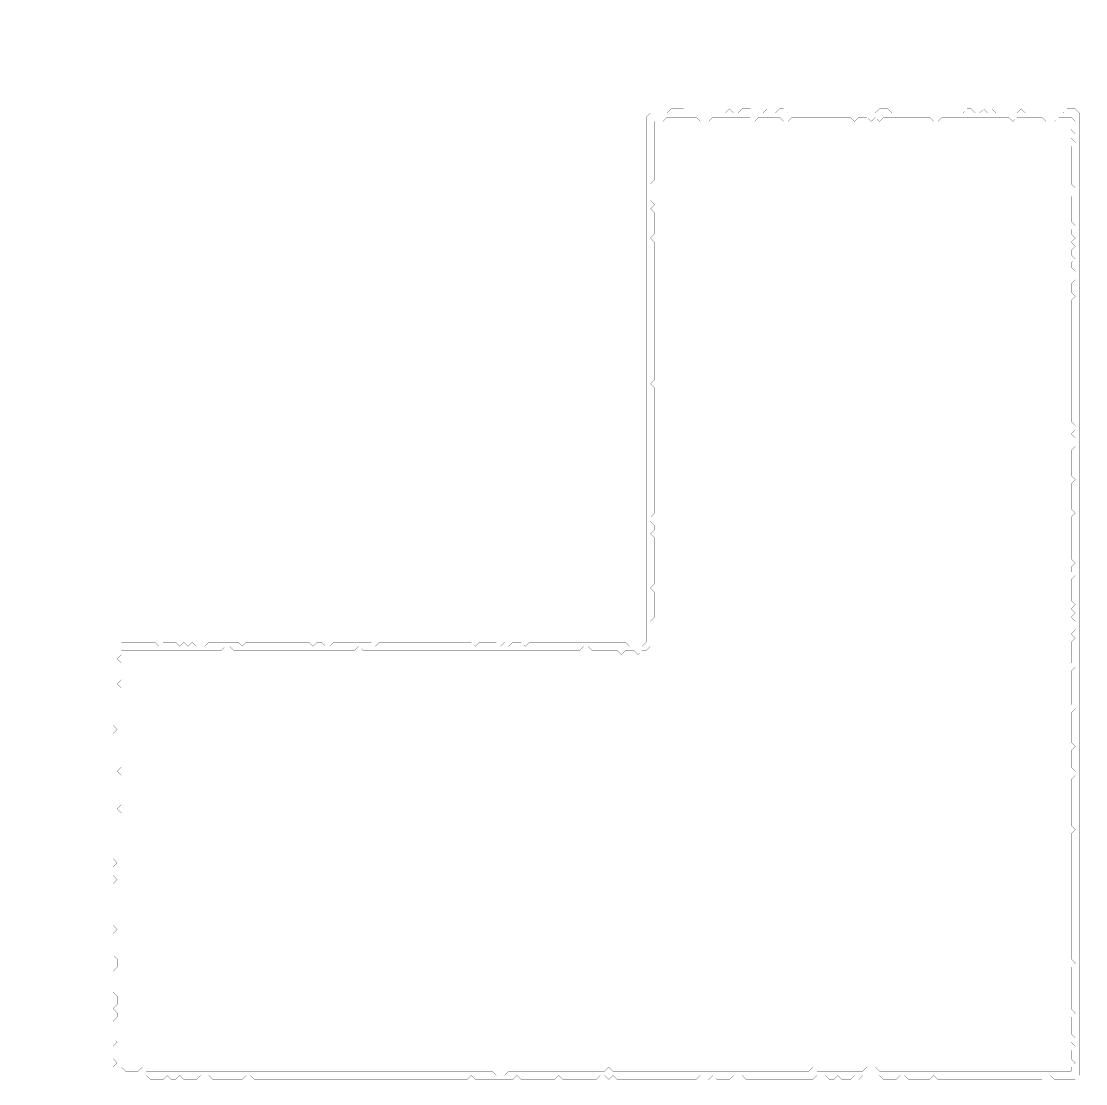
# Model space of a CAD drawing. Header units: metres. Extents: x 0 to 5284, y -5284 to 0.
# Drawn here: x 0 to 2642, y -2637 to 0 of the extents above; entities that cross this region are included whole.
import ezdxf

# ---------------------------------------------------------------- set-up
doc = ezdxf.new("R2010")
doc.units = ezdxf.units.M
doc.layers.add('conductor', color=1, linetype='Continuous')
doc.layers.add('substrate', color=5, linetype='Continuous')

msp = doc.modelspace()

# ---------------------------------------------------------------- linework, layer by layer
at = {"layer": 'conductor', "const_width": 0.5}
msp.add_lwpolyline([(1602.7, -237.8), (1592.3, -248.2), (1582, -248.2), (1571.7, -248.2), (1571.7, -258.5), (1571.7, -268.8), (1571.7, -279.2), (1571.7, -289.5), (1571.7, -299.9), (1571.7, -310.2), (1571.7, -320.5), (1571.7, -330.9), (1571.7, -341.2), (1571.7, -351.6), (1571.7, -361.9), (1571.7, -372.2), (1571.7, -382.6), (1571.7, -392.9), (1561.3, -403.3), (1561.3, -413.6), (1561.3, -423.9), (1561.3, -434.3), (1561.3, -444.6), (1571.7, -455), (1561.3, -465.3), (1571.7, -475.6), (1571.7, -486), (1571.7, -496.3), (1571.7, -506.7), (1571.7, -517), (1571.7, -527.3), (1561.3, -537.7), (1571.7, -548), (1571.7, -558.4), (1571.7, -568.7), (1571.7, -579), (1571.7, -589.4), (1571.7, -599.7), (1571.7, -610.1), (1571.7, -620.4), (1571.7, -630.7), (1571.7, -641.1), (1571.7, -651.4), (1571.7, -661.8), (1571.7, -672.1), (1571.7, -682.4), (1571.7, -692.8), (1571.7, -703.1), (1571.7, -713.4), (1571.7, -723.8), (1571.7, -734.1), (1571.7, -744.5), (1571.7, -754.8), (1571.7, -765.1), (1571.7, -775.5), (1571.7, -785.8), (1571.7, -796.2), (1571.7, -806.5), (1571.7, -816.8), (1571.7, -827.2), (1571.7, -837.5), (1571.7, -847.9), (1571.7, -858.2), (1571.7, -868.5), (1571.7, -878.9), (1571.7, -889.2), (1561.3, -899.6), (1571.7, -909.9), (1571.7, -920.2), (1571.7, -930.6), (1571.7, -940.9), (1571.7, -951.3), (1571.7, -961.6), (1571.7, -971.9), (1571.7, -982.3), (1571.7, -992.6), (1571.7, -1003), (1571.7, -1013.3), (1571.7, -1023.6), (1571.7, -1034), (1571.7, -1044.3), (1571.7, -1054.7), (1571.7, -1065), (1571.7, -1075.3), (1571.7, -1085.7), (1571.7, -1096), (1571.7, -1106.4), (1571.7, -1116.7), (1571.7, -1127), (1571.7, -1137.4), (1571.7, -1147.7), (1571.7, -1158.1), (1571.7, -1168.4), (1571.7, -1178.7), (1571.7, -1189.1), (1571.7, -1199.4), (1571.7, -1209.8), (1571.7, -1220.1), (1561.3, -1230.4), (1561.3, -1240.8), (1571.7, -1251.1), (1571.7, -1261.5), (1561.3, -1271.8), (1571.7, -1282.1), (1571.7, -1292.5), (1571.7, -1302.8), (1571.7, -1313.2), (1571.7, -1323.5), (1571.7, -1333.8), (1571.7, -1344.2), (1571.7, -1354.5), (1571.7, -1364.9), (1571.7, -1375.2), (1571.7, -1385.5), (1571.7, -1395.9), (1561.3, -1406.2), (1571.7, -1416.6), (1571.7, -1426.9), (1571.7, -1437.2), (1571.7, -1447.6), (1571.7, -1457.9), (1571.7, -1468.3), (1571.7, -1478.6), (1561.3, -1488.9), (1561.3, -1499.3), (1561.3, -1509.6), (1561.3, -1520), (1561.3, -1530.3), (1561.3, -1540.6), (1561.3, -1551), (1551, -1561.3), (1540.6, -1561.3), (1530.3, -1571.7), (1520, -1561.3), (1509.6, -1561.3), (1499.3, -1561.3), (1488.9, -1571.7), (1478.6, -1561.3), (1468.3, -1561.3), (1457.9, -1561.3), (1447.6, -1561.3), (1437.2, -1561.3), (1426.9, -1561.3), (1416.6, -1561.3), (1406.2, -1551), (1395.9, -1551), (1385.5, -1561.3), (1375.2, -1561.3), (1364.9, -1561.3), (1354.5, -1561.3), (1344.2, -1561.3), (1333.8, -1561.3), (1323.5, -1561.3), (1313.2, -1561.3), (1302.8, -1561.3), (1292.5, -1561.3), (1282.1, -1561.3), (1271.8, -1561.3), (1261.5, -1561.3), (1251.1, -1561.3), (1240.8, -1561.3), (1230.4, -1561.3), (1220.1, -1561.3), (1209.8, -1561.3), (1199.4, -1561.3), (1189.1, -1561.3), (1178.7, -1561.3), (1168.4, -1561.3), (1158.1, -1561.3), (1147.7, -1561.3), (1137.4, -1561.3), (1127, -1561.3), (1116.7, -1561.3), (1106.4, -1561.3), (1096, -1561.3), (1085.7, -1561.3), (1075.3, -1561.3), (1065, -1561.3), (1054.7, -1561.3), (1044.3, -1561.3), (1034, -1561.3), (1023.6, -1561.3), (1013.3, -1561.3), (1003, -1561.3), (992.6, -1561.3), (982.3, -1561.3), (971.9, -1561.3), (961.6, -1561.3), (951.3, -1561.3), (940.9, -1561.3), (930.6, -1561.3), (920.2, -1561.3), (909.9, -1561.3), (899.6, -1561.3), (889.2, -1561.3), (878.9, -1561.3), (868.5, -1561.3), (858.2, -1561.3), (847.9, -1561.3), (837.5, -1551), (827.2, -1561.3), (816.8, -1561.3), (806.5, -1561.3), (796.2, -1561.3), (785.8, -1561.3), (775.5, -1561.3), (765.1, -1561.3), (754.8, -1561.3), (744.5, -1561.3), (734.1, -1561.3), (723.8, -1561.3), (713.4, -1561.3), (703.1, -1561.3), (692.8, -1561.3), (682.4, -1561.3), (672.1, -1561.3), (661.8, -1561.3), (651.4, -1561.3), (641.1, -1561.3), (630.7, -1561.3), (620.4, -1561.3), (610.1, -1561.3), (599.7, -1561.3), (589.4, -1561.3), (579, -1561.3), (568.7, -1561.3), (558.4, -1561.3), (548, -1561.3), (537.7, -1561.3), (527.3, -1561.3), (517, -1551), (506.7, -1551), (496.3, -1561.3), (486, -1561.3), (475.6, -1561.3), (465.3, -1561.3), (455, -1561.3), (444.6, -1561.3), (434.3, -1561.3), (423.9, -1561.3), (413.6, -1561.3), (403.3, -1561.3), (392.9, -1561.3), (382.6, -1561.3), (372.2, -1561.3), (361.9, -1561.3), (351.6, -1561.3), (341.2, -1561.3), (330.9, -1561.3), (320.5, -1561.3), (310.2, -1561.3), (299.9, -1561.3), (289.5, -1561.3), (279.2, -1561.3), (268.8, -1561.3), (258.5, -1561.3), (248.2, -1561.3), (248.2, -1571.7), (237.8, -1582), (248.2, -1592.3), (248.2, -1602.7), (248.2, -1613), (248.2, -1623.4), (248.2, -1633.7), (237.8, -1644), (248.2, -1654.4), (248.2, -1664.7), (248.2, -1675.1), (248.2, -1685.4), (248.2, -1695.7), (248.2, -1706.1), (248.2, -1716.4), (248.2, -1726.8), (248.2, -1737.1), (248.2, -1747.4), (248.2, -1757.8), (248.2, -1768.1), (248.2, -1778.5), (248.2, -1788.8), (248.2, -1799.1), (248.2, -1809.5), (248.2, -1819.8), (248.2, -1830.2), (248.2, -1840.5), (248.2, -1850.8), (237.8, -1861.2), (248.2, -1871.5), (248.2, -1881.9), (248.2, -1892.2), (248.2, -1902.5), (248.2, -1912.9), (248.2, -1923.2), (248.2, -1933.6), (248.2, -1943.9), (237.8, -1954.2), (248.2, -1964.6), (248.2, -1974.9), (248.2, -1985.2), (248.2, -1995.6), (248.2, -2005.9), (248.2, -2016.3), (248.2, -2026.6), (248.2, -2036.9), (248.2, -2047.3), (248.2, -2057.6), (248.2, -2068), (248.2, -2078.3), (248.2, -2088.6), (248.2, -2099), (248.2, -2109.3), (248.2, -2119.7), (248.2, -2130), (248.2, -2140.3), (248.2, -2150.7), (248.2, -2161), (248.2, -2171.4), (248.2, -2181.7), (248.2, -2192), (248.2, -2202.4), (248.2, -2212.7), (248.2, -2223.1), (248.2, -2233.4), (248.2, -2243.7), (248.2, -2254.1), (248.2, -2264.4), (248.2, -2274.8), (248.2, -2285.1), (248.2, -2295.4), (248.2, -2305.8), (248.2, -2316.1), (248.2, -2326.5), (248.2, -2336.8), (248.2, -2347.1), (248.2, -2357.5), (248.2, -2367.8), (248.2, -2378.2), (248.2, -2388.5), (248.2, -2398.8), (248.2, -2409.2), (248.2, -2419.5), (248.2, -2429.9), (248.2, -2440.2), (248.2, -2450.5), (248.2, -2460.9), (248.2, -2471.2), (248.2, -2481.6), (248.2, -2491.9), (248.2, -2502.2), (248.2, -2512.6), (248.2, -2522.9), (248.2, -2533.3), (248.2, -2543.6), (248.2, -2553.9), (248.2, -2564.3), (248.2, -2574.6), (248.2, -2585), (248.2, -2595.3), (258.5, -2605.6), (268.8, -2605.6), (279.2, -2605.6), (289.5, -2605.6), (299.9, -2595.3), (310.2, -2605.6), (320.5, -2605.6), (330.9, -2605.6), (341.2, -2605.6), (351.6, -2605.6), (361.9, -2605.6), (372.2, -2605.6), (382.6, -2605.6), (392.9, -2605.6), (403.3, -2605.6), (413.6, -2605.6), (423.9, -2605.6), (434.3, -2605.6), (444.6, -2605.6), (455, -2605.6), (465.3, -2605.6), (475.6, -2605.6), (486, -2605.6), (496.3, -2605.6), (506.7, -2605.6), (517, -2605.6), (527.3, -2605.6), (537.7, -2605.6), (548, -2605.6), (558.4, -2605.6), (568.7, -2605.6), (579, -2605.6), (589.4, -2605.6), (599.7, -2605.6), (610.1, -2605.6), (620.4, -2605.6), (630.7, -2605.6), (641.1, -2605.6), (651.4, -2605.6), (661.8, -2605.6), (672.1, -2605.6), (682.4, -2605.6), (692.8, -2605.6), (703.1, -2605.6), (713.4, -2605.6), (723.8, -2605.6), (734.1, -2605.6), (744.5, -2605.6), (754.8, -2605.6), (765.1, -2605.6), (775.5, -2605.6), (785.8, -2605.6), (796.2, -2605.6), (806.5, -2605.6), (816.8, -2605.6), (827.2, -2605.6), (837.5, -2605.6), (847.9, -2605.6), (858.2, -2605.6), (868.5, -2605.6), (878.9, -2605.6), (889.2, -2605.6), (899.6, -2605.6), (909.9, -2605.6), (920.2, -2605.6), (930.6, -2605.6), (940.9, -2605.6), (951.3, -2605.6), (961.6, -2605.6), (971.9, -2605.6), (982.3, -2605.6), (992.6, -2605.6), (1003, -2605.6), (1013.3, -2605.6), (1023.6, -2605.6), (1034, -2605.6), (1044.3, -2605.6), (1054.7, -2605.6), (1065, -2605.6), (1075.3, -2605.6), (1085.7, -2605.6), (1096, -2605.6), (1106.4, -2605.6), (1116.7, -2605.6), (1127, -2605.6), (1137.4, -2605.6), (1147.7, -2605.6), (1158.1, -2605.6), (1168.4, -2605.6), (1178.7, -2616), (1189.1, -2616), (1199.4, -2616), (1209.8, -2605.6), (1220.1, -2605.6), (1230.4, -2605.6), (1240.8, -2605.6), (1251.1, -2605.6), (1261.5, -2605.6), (1271.8, -2605.6), (1282.1, -2605.6), (1292.5, -2605.6), (1302.8, -2605.6), (1313.2, -2605.6), (1323.5, -2605.6), (1333.8, -2605.6), (1344.2, -2605.6), (1354.5, -2605.6), (1364.9, -2605.6), (1375.2, -2605.6), (1385.5, -2605.6), (1395.9, -2605.6), (1406.2, -2605.6), (1416.6, -2605.6), (1426.9, -2605.6), (1437.2, -2605.6), (1447.6, -2605.6), (1457.9, -2595.3), (1468.3, -2605.6), (1478.6, -2605.6), (1488.9, -2605.6), (1499.3, -2605.6), (1509.6, -2605.6), (1520, -2605.6), (1530.3, -2605.6), (1540.6, -2605.6), (1551, -2605.6), (1561.3, -2605.6), (1571.7, -2605.6), (1582, -2605.6), (1592.3, -2605.6), (1602.7, -2605.6), (1613, -2605.6), (1623.4, -2605.6), (1633.7, -2605.6), (1644, -2605.6), (1654.4, -2605.6), (1664.7, -2605.6), (1675.1, -2605.6), (1685.4, -2605.6), (1695.7, -2605.6), (1706.1, -2605.6), (1716.4, -2605.6), (1726.8, -2605.6), (1737.1, -2605.6), (1747.4, -2605.6), (1757.8, -2605.6), (1768.1, -2605.6), (1778.5, -2605.6), (1788.8, -2605.6), (1799.1, -2605.6), (1809.5, -2605.6), (1819.8, -2605.6), (1830.2, -2605.6), (1840.5, -2605.6), (1850.8, -2605.6), (1861.2, -2605.6), (1871.5, -2605.6), (1881.9, -2605.6), (1892.2, -2605.6), (1902.5, -2605.6), (1912.9, -2605.6), (1923.2, -2605.6), (1933.6, -2605.6), (1943.9, -2605.6), (1954.2, -2605.6), (1964.6, -2595.3), (1974.9, -2605.6), (1985.2, -2605.6), (1995.6, -2605.6), (2005.9, -2605.6), (2016.3, -2605.6), (2026.6, -2605.6), (2036.9, -2605.6), (2047.3, -2605.6), (2057.6, -2605.6), (2068, -2605.6), (2078.3, -2605.6), (2088.6, -2605.6), (2099, -2595.3), (2109.3, -2595.3), (2119.7, -2595.3), (2130, -2605.6), (2140.3, -2605.6), (2150.7, -2605.6), (2161, -2605.6), (2171.4, -2605.6), (2181.7, -2605.6), (2192, -2605.6), (2202.4, -2605.6), (2212.7, -2605.6), (2223.1, -2605.6), (2233.4, -2605.6), (2243.7, -2605.6), (2254.1, -2605.6), (2264.4, -2605.6), (2274.8, -2605.6), (2285.1, -2605.6), (2295.4, -2605.6), (2305.8, -2605.6), (2316.1, -2605.6), (2326.5, -2605.6), (2336.8, -2605.6), (2347.1, -2605.6), (2357.5, -2605.6), (2367.8, -2605.6), (2378.2, -2605.6), (2388.5, -2605.6), (2398.8, -2605.6), (2409.2, -2605.6), (2419.5, -2605.6), (2429.9, -2605.6), (2440.2, -2605.6), (2450.5, -2605.6), (2460.9, -2605.6), (2471.2, -2605.6), (2481.6, -2605.6), (2491.9, -2605.6), (2502.2, -2605.6), (2512.6, -2605.6), (2522.9, -2605.6), (2533.3, -2605.6), (2543.6, -2605.6), (2553.9, -2605.6), (2564.3, -2605.6), (2574.6, -2605.6), (2585, -2605.6), (2595.3, -2605.6), (2605.6, -2605.6), (2605.6, -2595.3), (2616, -2585), (2605.6, -2574.6), (2605.6, -2564.3), (2605.6, -2553.9), (2616, -2543.6), (2605.6, -2533.3), (2616, -2522.9), (2605.6, -2512.6), (2605.6, -2502.2), (2605.6, -2491.9), (2605.6, -2481.6), (2605.6, -2471.2), (2616, -2460.9), (2605.6, -2450.5), (2605.6, -2440.2), (2605.6, -2429.9), (2605.6, -2419.5), (2605.6, -2409.2), (2605.6, -2398.8), (2605.6, -2388.5), (2605.6, -2378.2), (2605.6, -2367.8), (2605.6, -2357.5), (2605.6, -2347.1), (2616, -2336.8), (2605.6, -2326.5), (2605.6, -2316.1), (2605.6, -2305.8), (2605.6, -2295.4), (2605.6, -2285.1), (2605.6, -2274.8), (2605.6, -2264.4), (2605.6, -2254.1), (2605.6, -2243.7), (2605.6, -2233.4), (2605.6, -2223.1), (2605.6, -2212.7), (2605.6, -2202.4), (2605.6, -2192), (2605.6, -2181.7), (2605.6, -2171.4), (2605.6, -2161), (2605.6, -2150.7), (2605.6, -2140.3), (2605.6, -2130), (2605.6, -2119.7), (2605.6, -2109.3), (2605.6, -2099), (2605.6, -2088.6), (2605.6, -2078.3), (2605.6, -2068), (2605.6, -2057.6), (2605.6, -2047.3), (2605.6, -2036.9), (2605.6, -2026.6), (2605.6, -2016.3), (2616, -2005.9), (2605.6, -1995.6), (2605.6, -1985.2), (2605.6, -1974.9), (2605.6, -1964.6), (2605.6, -1954.2), (2605.6, -1943.9), (2605.6, -1933.6), (2605.6, -1923.2), (2605.6, -1912.9), (2605.6, -1902.5), (2605.6, -1892.2), (2605.6, -1881.9), (2616, -1871.5), (2616, -1861.2), (2605.6, -1850.8), (2605.6, -1840.5), (2605.6, -1830.2), (2605.6, -1819.8), (2605.6, -1809.5), (2616, -1799.1), (2605.6, -1788.8), (2605.6, -1778.5), (2605.6, -1768.1), (2605.6, -1757.8), (2605.6, -1747.4), (2605.6, -1737.1), (2605.6, -1726.8), (2605.6, -1716.4), (2616, -1706.1), (2605.6, -1695.7), (2605.6, -1685.4), (2605.6, -1675.1), (2605.6, -1664.7), (2605.6, -1654.4), (2605.6, -1644), (2605.6, -1633.7), (2605.6, -1623.4), (2605.6, -1613), (2616, -1602.7), (2605.6, -1592.3), (2605.6, -1582), (2605.6, -1571.7), (2605.6, -1561.3), (2605.6, -1551), (2605.6, -1540.6), (2616, -1530.3), (2605.6, -1520), (2616, -1509.6), (2616, -1499.3), (2616, -1488.9), (2605.6, -1478.6), (2616, -1468.3), (2605.6, -1457.9), (2616, -1447.6), (2605.6, -1437.2), (2605.6, -1426.9), (2605.6, -1416.6), (2605.6, -1406.2), (2605.6, -1395.9), (2605.6, -1385.5), (2616, -1375.2), (2605.6, -1364.9), (2605.6, -1354.5), (2616, -1344.2), (2605.6, -1333.8), (2605.6, -1323.5), (2605.6, -1313.2), (2605.6, -1302.8), (2605.6, -1292.5), (2605.6, -1282.1), (2605.6, -1271.8), (2605.6, -1261.5), (2605.6, -1251.1), (2605.6, -1240.8), (2605.6, -1230.4), (2616, -1220.1), (2605.6, -1209.8), (2605.6, -1199.4), (2605.6, -1189.1), (2605.6, -1178.7), (2605.6, -1168.4), (2605.6, -1158.1), (2605.6, -1147.7), (2616, -1137.4), (2605.6, -1127), (2605.6, -1116.7), (2605.6, -1106.4), (2605.6, -1096), (2605.6, -1085.7), (2605.6, -1075.3), (2605.6, -1065), (2616, -1054.7), (2616, -1044.3), (2616, -1034), (2605.6, -1023.6), (2616, -1013.3), (2616, -1003), (2605.6, -992.6), (2605.6, -982.3), (2605.6, -971.9), (2605.6, -961.6), (2605.6, -951.3), (2605.6, -940.9), (2605.6, -930.6), (2605.6, -920.2), (2605.6, -909.9), (2605.6, -899.6), (2605.6, -889.2), (2605.6, -878.9), (2605.6, -868.5), (2605.6, -858.2), (2605.6, -847.9), (2605.6, -837.5), (2605.6, -827.2), (2605.6, -816.8), (2605.6, -806.5), (2605.6, -796.2), (2605.6, -785.8), (2605.6, -775.5), (2605.6, -765.1), (2605.6, -754.8), (2605.6, -744.5), (2605.6, -734.1), (2605.6, -723.8), (2605.6, -713.4), (2605.6, -703.1), (2605.6, -692.8), (2616, -682.4), (2605.6, -672.1), (2605.6, -661.8), (2605.6, -651.4), (2616, -641.1), (2616, -630.7), (2616, -620.4), (2605.6, -610.1), (2605.6, -599.7), (2616, -589.4), (2605.6, -579), (2605.6, -568.7), (2616, -558.4), (2605.6, -548), (2616, -537.7), (2605.6, -527.3), (2605.6, -517), (2616, -506.7), (2605.6, -496.3), (2605.6, -486), (2605.6, -475.6), (2605.6, -465.3), (2605.6, -455), (2605.6, -444.6), (2605.6, -434.3), (2616, -423.9), (2616, -413.6), (2605.6, -403.3), (2605.6, -392.9), (2605.6, -382.6), (2605.6, -372.2), (2605.6, -361.9), (2605.6, -351.6), (2605.6, -341.2), (2605.6, -330.9), (2605.6, -320.5), (2605.6, -310.2), (2616, -299.9), (2605.6, -289.5), (2616, -279.2), (2605.6, -268.8), (2616, -258.5), (2616, -248.2), (2605.6, -237.8), (2595.3, -237.8), (2585, -237.8), (2574.6, -237.8), (2564.3, -248.2), (2553.9, -248.2), (2543.6, -248.2), (2533.3, -237.8), (2522.9, -237.8), (2512.6, -237.8), (2502.2, -237.8), (2491.9, -237.8), (2481.6, -237.8), (2471.2, -237.8), (2460.9, -248.2), (2450.5, -237.8), (2440.2, -237.8), (2429.9, -237.8), (2419.5, -237.8), (2409.2, -237.8), (2398.8, -237.8), (2388.5, -237.8), (2378.2, -237.8), (2367.8, -237.8), (2357.5, -237.8), (2347.1, -237.8), (2336.8, -237.8), (2326.5, -237.8), (2316.1, -237.8), (2305.8, -237.8), (2295.4, -237.8), (2285.1, -237.8), (2274.8, -248.2), (2264.4, -248.2), (2254.1, -237.8), (2243.7, -237.8), (2233.4, -237.8), (2223.1, -237.8), (2212.7, -237.8), (2202.4, -237.8), (2192, -237.8), (2181.7, -237.8), (2171.4, -237.8), (2161, -237.8), (2150.7, -237.8), (2140.3, -237.8), (2130, -248.2), (2119.7, -237.8), (2109.3, -248.2), (2099, -237.8), (2088.6, -237.8), (2078.3, -237.8), (2068, -248.2), (2057.6, -237.8), (2047.3, -237.8), (2036.9, -237.8), (2026.6, -237.8), (2016.3, -237.8), (2005.9, -237.8), (1995.6, -237.8), (1985.2, -237.8), (1974.9, -237.8), (1964.6, -237.8), (1954.2, -237.8), (1943.9, -237.8), (1933.6, -237.8), (1923.2, -237.8), (1912.9, -237.8), (1902.5, -248.2), (1892.2, -248.2), (1881.9, -237.8), (1871.5, -237.8), (1861.2, -237.8), (1850.8, -237.8), (1840.5, -237.8), (1830.2, -237.8), (1819.8, -248.2), (1809.5, -237.8), (1799.1, -237.8), (1788.8, -237.8), (1778.5, -237.8), (1768.1, -237.8), (1757.8, -237.8), (1747.4, -237.8), (1737.1, -237.8), (1726.8, -237.8), (1716.4, -237.8), (1706.1, -248.2), (1695.7, -248.2), (1685.4, -248.2), (1675.1, -237.8), (1664.7, -237.8), (1654.4, -237.8), (1644, -237.8), (1633.7, -237.8), (1623.4, -237.8), (1613, -237.8)], close=True, dxfattribs=at)
at = {"layer": 'substrate', "const_width": 0.5}
msp.add_lwpolyline([(2647, 0), (2636.7, 0), (2626.3, 0), (2616, 0), (2605.6, 0), (2595.3, 0), (2585, 0), (2574.6, 0), (2564.3, 0), (2553.9, 0), (2543.6, 0), (2533.3, 0), (2522.9, 0), (2512.6, 0), (2502.2, 0), (2491.9, 0), (2481.6, 0), (2471.2, 0), (2460.9, 0), (2450.5, 0), (2440.2, 0), (2429.9, 0), (2419.5, 0), (2409.2, 0), (2398.8, 0), (2388.5, 0), (2378.2, 0), (2367.8, 0), (2357.5, 0), (2347.1, 0), (2336.8, 0), (2326.5, 0), (2316.1, 0), (2305.8, 0), (2295.4, 0), (2285.1, 0), (2274.8, 0), (2264.4, 0), (2254.1, 0), (2243.7, 0), (2233.4, 0), (2223.1, 0), (2212.7, 0), (2202.4, 0), (2192, 0), (2181.7, 0), (2171.4, 0), (2161, 0), (2150.7, 0), (2140.3, 0), (2130, 0), (2119.7, 0), (2109.3, 0), (2099, 0), (2088.6, 0), (2078.3, 0), (2068, 0), (2057.6, 0), (2047.3, 0), (2036.9, 0), (2026.6, 0), (2016.3, 0), (2005.9, 0), (1995.6, 0), (1985.2, 0), (1974.9, 0), (1964.6, 0), (1954.2, 0), (1943.9, 0), (1933.6, 0), (1923.2, 0), (1912.9, 0), (1902.5, 0), (1892.2, 0), (1881.9, 0), (1871.5, 0), (1861.2, 0), (1850.8, 0), (1840.5, 0), (1830.2, 0), (1819.8, 0), (1809.5, 0), (1799.1, 0), (1788.8, 0), (1778.5, 0), (1768.1, 0), (1757.8, 0), (1747.4, 0), (1737.1, 0), (1726.8, 0), (1716.4, 0), (1706.1, 0), (1695.7, 0), (1685.4, 0), (1675.1, 0), (1664.7, 0), (1654.4, 0), (1644, 0), (1633.7, 0), (1623.4, 0), (1613, 0), (1602.7, 0), (1592.3, 0), (1582, 0), (1571.7, 0), (1561.3, 0), (1551, 0), (1540.6, 0), (1530.3, 0), (1520, 0), (1509.6, 0), (1499.3, 0), (1488.9, 0), (1478.6, 0), (1468.3, 0), (1457.9, 0), (1447.6, 0), (1437.2, 0), (1426.9, 0), (1416.6, 0), (1406.2, 0), (1395.9, 0), (1385.5, 0), (1375.2, 0), (1364.9, 0), (1354.5, 0), (1344.2, 0), (1333.8, 0), (1323.5, 0), (1313.2, 0), (1302.8, 0), (1292.5, 0), (1282.1, 0), (1271.8, 0), (1261.5, 0), (1251.1, 0), (1240.8, 0), (1230.4, 0), (1220.1, 0), (1209.8, 0), (1199.4, 0), (1189.1, 0), (1178.7, 0), (1168.4, 0), (1158.1, 0), (1147.7, 0), (1137.4, 0), (1127, 0), (1116.7, 0), (1106.4, 0), (1096, 0), (1085.7, 0), (1075.3, 0), (1065, 0), (1054.7, 0), (1044.3, 0), (1034, 0), (1023.6, 0), (1013.3, 0), (1003, 0), (992.6, 0), (982.3, 0), (971.9, 0), (961.6, 0), (951.3, 0), (940.9, 0), (930.6, 0), (920.2, 0), (909.9, 0), (899.6, 0), (889.2, 0), (878.9, 0), (868.5, 0), (858.2, 0), (847.9, 0), (837.5, 0), (827.2, 0), (816.8, 0), (806.5, 0), (796.2, 0), (785.8, 0), (775.5, 0), (765.1, 0), (754.8, 0), (744.5, 0), (734.1, 0), (723.8, 0), (713.4, 0), (703.1, 0), (692.8, 0), (682.4, 0), (672.1, 0), (661.8, 0), (651.4, 0), (641.1, 0), (630.7, 0), (620.4, 0), (610.1, 0), (599.7, 0), (589.4, 0), (579, 0), (568.7, 0), (558.4, 0), (548, 0), (537.7, 0), (527.3, 0), (517, 0), (506.7, 0), (496.3, 0), (486, 0), (475.6, 0), (465.3, 0), (455, 0), (444.6, 0), (434.3, 0), (423.9, 0), (413.6, 0), (403.3, 0), (392.9, 0), (382.6, 0), (372.2, 0), (361.9, 0), (351.6, 0), (341.2, 0), (330.9, 0), (320.5, 0), (310.2, 0), (299.9, 0), (289.5, 0), (279.2, 0), (268.8, 0), (258.5, 0), (248.2, 0), (237.8, 0), (227.5, 0), (217.1, 0), (206.8, 0), (196.5, 0), (186.1, 0), (175.8, 0), (165.4, 0), (155.1, 0), (144.8, 0), (134.4, 0), (124.1, 0), (113.7, 0), (103.4, 0), (93.1, 0), (82.7, 0), (72.4, 0), (62, 0), (51.7, 0), (41.4, 0), (31, 0), (20.7, 0), (10.3, 0), (0, 0), (0, -10.3), (0, -20.7), (0, -31), (0, -41.4), (0, -51.7), (0, -62), (0, -72.4), (0, -82.7), (0, -93.1), (0, -103.4), (0, -113.7), (0, -124.1), (0, -134.4), (0, -144.8), (0, -155.1), (0, -165.4), (0, -175.8), (0, -186.1), (0, -196.5), (0, -206.8), (0, -217.1), (0, -227.5), (0, -237.8), (0, -248.2), (0, -258.5), (0, -268.8), (0, -279.2), (0, -289.5), (0, -299.9), (0, -310.2), (0, -320.5), (0, -330.9), (0, -341.2), (0, -351.6), (0, -361.9), (0, -372.2), (0, -382.6), (0, -392.9), (0, -403.3), (0, -413.6), (0, -423.9), (0, -434.3), (0, -444.6), (0, -455), (0, -465.3), (0, -475.6), (0, -486), (0, -496.3), (0, -506.7), (0, -517), (0, -527.3), (0, -537.7), (0, -548), (0, -558.4), (0, -568.7), (0, -579), (0, -589.4), (0, -599.7), (0, -610.1), (0, -620.4), (0, -630.7), (0, -641.1), (0, -651.4), (0, -661.8), (0, -672.1), (0, -682.4), (0, -692.8), (0, -703.1), (0, -713.4), (0, -723.8), (0, -734.1), (0, -744.5), (0, -754.8), (0, -765.1), (0, -775.5), (0, -785.8), (0, -796.2), (0, -806.5), (0, -816.8), (0, -827.2), (0, -837.5), (0, -847.9), (0, -858.2), (0, -868.5), (0, -878.9), (0, -889.2), (0, -899.6), (0, -909.9), (0, -920.2), (0, -930.6), (0, -940.9), (0, -951.3), (0, -961.6), (0, -971.9), (0, -982.3), (0, -992.6), (0, -1003), (0, -1013.3), (0, -1023.6), (0, -1034), (0, -1044.3), (0, -1054.7), (0, -1065), (0, -1075.3), (0, -1085.7), (0, -1096), (0, -1106.4), (0, -1116.7), (0, -1127), (0, -1137.4), (0, -1147.7), (0, -1158.1), (0, -1168.4), (0, -1178.7), (0, -1189.1), (0, -1199.4), (0, -1209.8), (0, -1220.1), (0, -1230.4), (0, -1240.8), (0, -1251.1), (0, -1261.5), (0, -1271.8), (0, -1282.1), (0, -1292.5), (0, -1302.8), (0, -1313.2), (0, -1323.5), (0, -1333.8), (0, -1344.2), (0, -1354.5), (0, -1364.9), (0, -1375.2), (0, -1385.5), (0, -1395.9), (0, -1406.2), (0, -1416.6), (0, -1426.9), (0, -1437.2), (0, -1447.6), (0, -1457.9), (0, -1468.3), (0, -1478.6), (0, -1488.9), (0, -1499.3), (0, -1509.6), (0, -1520), (0, -1530.3), (0, -1540.6), (0, -1551), (0, -1561.3), (0, -1571.7), (0, -1582), (0, -1592.3), (0, -1602.7), (0, -1613), (0, -1623.4), (0, -1633.7), (0, -1644), (0, -1654.4), (0, -1664.7), (0, -1675.1), (0, -1685.4), (0, -1695.7), (0, -1706.1), (0, -1716.4), (0, -1726.8), (0, -1737.1), (0, -1747.4), (0, -1757.8), (0, -1768.1), (0, -1778.5), (0, -1788.8), (0, -1799.1), (0, -1809.5), (0, -1819.8), (0, -1830.2), (0, -1840.5), (0, -1850.8), (0, -1861.2), (0, -1871.5), (0, -1881.9), (0, -1892.2), (0, -1902.5), (0, -1912.9), (0, -1923.2), (0, -1933.6), (0, -1943.9), (0, -1954.2), (0, -1964.6), (0, -1974.9), (0, -1985.2), (0, -1995.6), (0, -2005.9), (0, -2016.3), (0, -2026.6), (0, -2036.9), (0, -2047.3), (0, -2057.6), (0, -2068), (0, -2078.3), (0, -2088.6), (0, -2099), (0, -2109.3), (0, -2119.7), (0, -2130), (0, -2140.3), (0, -2150.7), (0, -2161), (0, -2171.4), (0, -2181.7), (0, -2192), (0, -2202.4), (0, -2212.7), (0, -2223.1), (0, -2233.4), (0, -2243.7), (0, -2254.1), (0, -2264.4), (0, -2274.8), (0, -2285.1), (0, -2295.4), (0, -2305.8), (0, -2316.1), (0, -2326.5), (0, -2336.8), (0, -2347.1), (0, -2357.5), (0, -2367.8), (0, -2378.2), (0, -2388.5), (0, -2398.8), (0, -2409.2), (0, -2419.5), (0, -2429.9), (0, -2440.2), (0, -2450.5), (0, -2460.9), (0, -2471.2), (0, -2481.6), (0, -2491.9), (0, -2502.2), (0, -2512.6), (0, -2522.9), (0, -2533.3), (0, -2543.6), (0, -2553.9), (0, -2564.3), (0, -2574.6), (0, -2585), (0, -2595.3), (0, -2605.6), (0, -2616), (0, -2626.3), (0, -2636.7), (0, -2647)], dxfattribs=at)
msp.add_lwpolyline([(1602.7, -227.5), (1613, -217.1), (1623.4, -217.1), (1633.7, -217.1), (1644, -217.1), (1654.4, -227.5), (1664.7, -227.5), (1675.1, -227.5), (1685.4, -227.5), (1695.7, -227.5), (1706.1, -227.5), (1716.4, -227.5), (1726.8, -227.5), (1737.1, -227.5), (1747.4, -227.5), (1757.8, -217.1), (1768.1, -227.5), (1778.5, -227.5), (1788.8, -217.1), (1799.1, -217.1), (1809.5, -217.1), (1819.8, -227.5), (1830.2, -227.5), (1840.5, -227.5), (1850.8, -217.1), (1861.2, -227.5), (1871.5, -227.5), (1881.9, -217.1), (1892.2, -217.1), (1902.5, -227.5), (1912.9, -227.5), (1923.2, -227.5), (1933.6, -227.5), (1943.9, -227.5), (1954.2, -227.5), (1964.6, -227.5), (1974.9, -227.5), (1985.2, -227.5), (1995.6, -227.5), (2005.9, -227.5), (2016.3, -227.5), (2026.6, -227.5), (2036.9, -227.5), (2047.3, -227.5), (2057.6, -227.5), (2068, -227.5), (2078.3, -227.5), (2088.6, -227.5), (2099, -227.5), (2109.3, -227.5), (2119.7, -227.5), (2130, -217.1), (2140.3, -217.1), (2150.7, -217.1), (2161, -227.5), (2171.4, -227.5), (2181.7, -227.5), (2192, -227.5), (2202.4, -227.5), (2212.7, -227.5), (2223.1, -227.5), (2233.4, -227.5), (2243.7, -227.5), (2254.1, -227.5), (2264.4, -227.5), (2274.8, -227.5), (2285.1, -227.5), (2295.4, -227.5), (2305.8, -227.5), (2316.1, -227.5), (2326.5, -227.5), (2336.8, -227.5), (2347.1, -217.1), (2357.5, -217.1), (2367.8, -227.5), (2378.2, -227.5), (2388.5, -217.1), (2398.8, -227.5), (2409.2, -217.1), (2419.5, -227.5), (2429.9, -227.5), (2440.2, -227.5), (2450.5, -227.5), (2460.9, -227.5), (2471.2, -227.5), (2481.6, -217.1), (2491.9, -227.5), (2502.2, -227.5), (2512.6, -227.5), (2522.9, -227.5), (2533.3, -227.5), (2543.6, -227.5), (2553.9, -227.5), (2564.3, -227.5), (2574.6, -227.5), (2585, -227.5), (2595.3, -217.1), (2605.6, -217.1), (2616, -217.1), (2626.3, -227.5), (2626.3, -237.8), (2626.3, -248.2), (2626.3, -258.5), (2626.3, -268.8), (2626.3, -279.2), (2626.3, -289.5), (2626.3, -299.9), (2626.3, -310.2), (2626.3, -320.5), (2626.3, -330.9), (2626.3, -341.2), (2626.3, -351.6), (2626.3, -361.9), (2626.3, -372.2), (2626.3, -382.6), (2626.3, -392.9), (2626.3, -403.3), (2626.3, -413.6), (2626.3, -423.9), (2626.3, -434.3), (2626.3, -444.6), (2626.3, -455), (2626.3, -465.3), (2626.3, -475.6), (2626.3, -486), (2626.3, -496.3), (2626.3, -506.7), (2626.3, -517), (2626.3, -527.3), (2626.3, -537.7), (2626.3, -548), (2626.3, -558.4), (2626.3, -568.7), (2626.3, -579), (2626.3, -589.4), (2626.3, -599.7), (2626.3, -610.1), (2626.3, -620.4), (2626.3, -630.7), (2626.3, -641.1), (2626.3, -651.4), (2626.3, -661.8), (2626.3, -672.1), (2626.3, -682.4), (2626.3, -692.8), (2626.3, -703.1), (2626.3, -713.4), (2626.3, -723.8), (2626.3, -734.1), (2626.3, -744.5), (2626.3, -754.8), (2626.3, -765.1), (2626.3, -775.5), (2626.3, -785.8), (2626.3, -796.2), (2626.3, -806.5), (2626.3, -816.8), (2626.3, -827.2), (2626.3, -837.5), (2626.3, -847.9), (2626.3, -858.2), (2626.3, -868.5), (2626.3, -878.9), (2626.3, -889.2), (2626.3, -899.6), (2626.3, -909.9), (2626.3, -920.2), (2626.3, -930.6), (2626.3, -940.9), (2626.3, -951.3), (2626.3, -961.6), (2626.3, -971.9), (2626.3, -982.3), (2626.3, -992.6), (2626.3, -1003), (2626.3, -1013.3), (2626.3, -1023.6), (2626.3, -1034), (2626.3, -1044.3), (2626.3, -1054.7), (2626.3, -1065), (2626.3, -1075.3), (2626.3, -1085.7), (2626.3, -1096), (2626.3, -1106.4), (2626.3, -1116.7), (2626.3, -1127), (2626.3, -1137.4), (2626.3, -1147.7), (2626.3, -1158.1), (2626.3, -1168.4), (2626.3, -1178.7), (2626.3, -1189.1), (2626.3, -1199.4), (2626.3, -1209.8), (2626.3, -1220.1), (2626.3, -1230.4), (2626.3, -1240.8), (2626.3, -1251.1), (2626.3, -1261.5), (2626.3, -1271.8), (2626.3, -1282.1), (2626.3, -1292.5), (2626.3, -1302.8), (2626.3, -1313.2), (2626.3, -1323.5), (2626.3, -1333.8), (2626.3, -1344.2), (2626.3, -1354.5), (2626.3, -1364.9), (2626.3, -1375.2), (2626.3, -1385.5), (2626.3, -1395.9), (2626.3, -1406.2), (2626.3, -1416.6), (2626.3, -1426.9), (2626.3, -1437.2), (2626.3, -1447.6), (2626.3, -1457.9), (2626.3, -1468.3), (2626.3, -1478.6), (2626.3, -1488.9), (2626.3, -1499.3), (2626.3, -1509.6), (2626.3, -1520), (2626.3, -1530.3), (2626.3, -1540.6), (2626.3, -1551), (2626.3, -1561.3), (2626.3, -1571.7), (2626.3, -1582), (2626.3, -1592.3), (2626.3, -1602.7), (2626.3, -1613), (2626.3, -1623.4), (2626.3, -1633.7), (2626.3, -1644), (2626.3, -1654.4), (2626.3, -1664.7), (2626.3, -1675.1), (2626.3, -1685.4), (2626.3, -1695.7), (2626.3, -1706.1), (2626.3, -1716.4), (2626.3, -1726.8), (2626.3, -1737.1), (2626.3, -1747.4), (2626.3, -1757.8), (2626.3, -1768.1), (2626.3, -1778.5), (2626.3, -1788.8), (2626.3, -1799.1), (2626.3, -1809.5), (2626.3, -1819.8), (2626.3, -1830.2), (2626.3, -1840.5), (2626.3, -1850.8), (2626.3, -1861.2), (2626.3, -1871.5), (2626.3, -1881.9), (2626.3, -1892.2), (2626.3, -1902.5), (2626.3, -1912.9), (2626.3, -1923.2), (2626.3, -1933.6), (2626.3, -1943.9), (2626.3, -1954.2), (2626.3, -1964.6), (2626.3, -1974.9), (2626.3, -1985.2), (2626.3, -1995.6), (2626.3, -2005.9), (2626.3, -2016.3), (2626.3, -2026.6), (2626.3, -2036.9), (2626.3, -2047.3), (2626.3, -2057.6), (2626.3, -2068), (2626.3, -2078.3), (2626.3, -2088.6), (2626.3, -2099), (2626.3, -2109.3), (2626.3, -2119.7), (2626.3, -2130), (2626.3, -2140.3), (2626.3, -2150.7), (2626.3, -2161), (2626.3, -2171.4), (2626.3, -2181.7), (2626.3, -2192), (2626.3, -2202.4), (2626.3, -2212.7), (2626.3, -2223.1), (2626.3, -2233.4), (2626.3, -2243.7), (2626.3, -2254.1), (2626.3, -2264.4), (2626.3, -2274.8), (2626.3, -2285.1), (2626.3, -2295.4), (2626.3, -2305.8), (2626.3, -2316.1), (2626.3, -2326.5), (2626.3, -2336.8), (2626.3, -2347.1), (2626.3, -2357.5), (2626.3, -2367.8), (2626.3, -2378.2), (2626.3, -2388.5), (2626.3, -2398.8), (2626.3, -2409.2), (2626.3, -2419.5), (2626.3, -2429.9), (2626.3, -2440.2), (2626.3, -2450.5), (2626.3, -2460.9), (2626.3, -2471.2), (2626.3, -2481.6), (2626.3, -2491.9), (2626.3, -2502.2), (2626.3, -2512.6), (2626.3, -2522.9), (2626.3, -2533.3), (2626.3, -2543.6), (2626.3, -2553.9), (2626.3, -2564.3), (2626.3, -2574.6), (2626.3, -2585), (2626.3, -2595.3), (2626.3, -2605.6), (2626.3, -2616), (2616, -2626.3), (2605.6, -2626.3), (2595.3, -2626.3), (2585, -2626.3), (2574.6, -2626.3), (2564.3, -2626.3), (2553.9, -2616), (2543.6, -2616), (2533.3, -2626.3), (2522.9, -2626.3), (2512.6, -2626.3), (2502.2, -2626.3), (2491.9, -2626.3), (2481.6, -2626.3), (2471.2, -2626.3), (2460.9, -2626.3), (2450.5, -2626.3), (2440.2, -2626.3), (2429.9, -2626.3), (2419.5, -2626.3), (2409.2, -2626.3), (2398.8, -2626.3), (2388.5, -2626.3), (2378.2, -2626.3), (2367.8, -2626.3), (2357.5, -2626.3), (2347.1, -2626.3), (2336.8, -2626.3), (2326.5, -2626.3), (2316.1, -2626.3), (2305.8, -2626.3), (2295.4, -2626.3), (2285.1, -2626.3), (2274.8, -2626.3), (2264.4, -2616), (2254.1, -2626.3), (2243.7, -2626.3), (2233.4, -2626.3), (2223.1, -2626.3), (2212.7, -2626.3), (2202.4, -2626.3), (2192, -2616), (2181.7, -2616), (2171.4, -2626.3), (2161, -2626.3), (2150.7, -2626.3), (2140.3, -2626.3), (2130, -2616), (2119.7, -2616), (2109.3, -2616), (2099, -2616), (2088.6, -2616), (2078.3, -2626.3), (2068, -2616), (2057.6, -2626.3), (2047.3, -2626.3), (2036.9, -2626.3), (2026.6, -2616), (2016.3, -2626.3), (2005.9, -2626.3), (1995.6, -2616), (1985.2, -2616), (1974.9, -2616), (1964.6, -2626.3), (1954.2, -2626.3), (1943.9, -2626.3), (1933.6, -2626.3), (1923.2, -2626.3), (1912.9, -2626.3), (1902.5, -2626.3), (1892.2, -2626.3), (1881.9, -2626.3), (1871.5, -2626.3), (1861.2, -2626.3), (1850.8, -2626.3), (1840.5, -2626.3), (1830.2, -2626.3), (1819.8, -2626.3), (1809.5, -2626.3), (1799.1, -2626.3), (1788.8, -2616), (1778.5, -2616), (1768.1, -2616), (1757.8, -2626.3), (1747.4, -2626.3), (1737.1, -2626.3), (1726.8, -2626.3), (1716.4, -2616), (1706.1, -2626.3), (1695.7, -2616), (1685.4, -2616), (1675.1, -2626.3), (1664.7, -2626.3), (1654.4, -2626.3), (1644, -2626.3), (1633.7, -2626.3), (1623.4, -2626.3), (1613, -2626.3), (1602.7, -2626.3), (1592.3, -2626.3), (1582, -2626.3), (1571.7, -2626.3), (1561.3, -2626.3), (1551, -2626.3), (1540.6, -2626.3), (1530.3, -2626.3), (1520, -2626.3), (1509.6, -2626.3), (1499.3, -2626.3), (1488.9, -2626.3), (1478.6, -2626.3), (1468.3, -2616), (1457.9, -2626.3), (1447.6, -2616), (1437.2, -2616), (1426.9, -2626.3), (1416.6, -2626.3), (1406.2, -2626.3), (1395.9, -2626.3), (1385.5, -2626.3), (1375.2, -2626.3), (1364.9, -2626.3), (1354.5, -2626.3), (1344.2, -2626.3), (1333.8, -2616), (1323.5, -2626.3), (1313.2, -2626.3), (1302.8, -2626.3), (1292.5, -2626.3), (1282.1, -2626.3), (1271.8, -2626.3), (1261.5, -2626.3), (1251.1, -2626.3), (1240.8, -2626.3), (1230.4, -2616), (1220.1, -2626.3), (1209.8, -2626.3), (1199.4, -2626.3), (1189.1, -2626.3), (1178.7, -2626.3), (1168.4, -2626.3), (1158.1, -2626.3), (1147.7, -2626.3), (1137.4, -2626.3), (1127, -2626.3), (1116.7, -2616), (1106.4, -2626.3), (1096, -2626.3), (1085.7, -2626.3), (1075.3, -2626.3), (1065, -2626.3), (1054.7, -2626.3), (1044.3, -2626.3), (1034, -2626.3), (1023.6, -2626.3), (1013.3, -2626.3), (1003, -2626.3), (992.6, -2626.3), (982.3, -2626.3), (971.9, -2626.3), (961.6, -2626.3), (951.3, -2626.3), (940.9, -2626.3), (930.6, -2626.3), (920.2, -2626.3), (909.9, -2626.3), (899.6, -2626.3), (889.2, -2626.3), (878.9, -2626.3), (868.5, -2626.3), (858.2, -2626.3), (847.9, -2626.3), (837.5, -2626.3), (827.2, -2626.3), (816.8, -2626.3), (806.5, -2626.3), (796.2, -2626.3), (785.8, -2626.3), (775.5, -2626.3), (765.1, -2626.3), (754.8, -2626.3), (744.5, -2626.3), (734.1, -2626.3), (723.8, -2626.3), (713.4, -2626.3), (703.1, -2626.3), (692.8, -2626.3), (682.4, -2626.3), (672.1, -2626.3), (661.8, -2626.3), (651.4, -2626.3), (641.1, -2626.3), (630.7, -2626.3), (620.4, -2626.3), (610.1, -2626.3), (599.7, -2626.3), (589.4, -2626.3), (579, -2626.3), (568.7, -2616), (558.4, -2616), (548, -2626.3), (537.7, -2626.3), (527.3, -2626.3), (517, -2626.3), (506.7, -2626.3), (496.3, -2626.3), (486, -2626.3), (475.6, -2626.3), (465.3, -2616), (455, -2616), (444.6, -2616), (434.3, -2626.3), (423.9, -2626.3), (413.6, -2626.3), (403.3, -2626.3), (392.9, -2616), (382.6, -2626.3), (372.2, -2626.3), (361.9, -2616), (351.6, -2626.3), (341.2, -2626.3), (330.9, -2626.3), (320.5, -2626.3), (310.2, -2616), (299.9, -2616), (289.5, -2616), (279.2, -2616), (268.8, -2616), (258.5, -2616), (248.2, -2616), (237.8, -2616), (227.5, -2605.6), (227.5, -2595.3), (237.8, -2585), (227.5, -2574.6), (227.5, -2564.3), (227.5, -2553.9), (227.5, -2543.6), (237.8, -2533.3), (227.5, -2522.9), (227.5, -2512.6), (227.5, -2502.2), (227.5, -2491.9), (227.5, -2481.6), (237.8, -2471.2), (237.8, -2460.9), (227.5, -2450.5), (237.8, -2440.2), (237.8, -2429.9), (237.8, -2419.5), (227.5, -2409.2), (227.5, -2398.8), (227.5, -2388.5), (227.5, -2378.2), (227.5, -2367.8), (227.5, -2357.5), (237.8, -2347.1), (237.8, -2336.8), (237.8, -2326.5), (227.5, -2316.1), (227.5, -2305.8), (227.5, -2295.4), (227.5, -2285.1), (227.5, -2274.8), (227.5, -2264.4), (237.8, -2254.1), (227.5, -2243.7), (227.5, -2233.4), (227.5, -2223.1), (227.5, -2212.7), (227.5, -2202.4), (227.5, -2192), (227.5, -2181.7), (227.5, -2171.4), (227.5, -2161), (227.5, -2150.7), (227.5, -2140.3), (237.8, -2130), (227.5, -2119.7), (227.5, -2109.3), (227.5, -2099), (237.8, -2088.6), (227.5, -2078.3), (227.5, -2068), (227.5, -2057.6), (227.5, -2047.3), (227.5, -2036.9), (227.5, -2026.6), (227.5, -2016.3), (227.5, -2005.9), (227.5, -1995.6), (227.5, -1985.2), (227.5, -1974.9), (227.5, -1964.6), (227.5, -1954.2), (227.5, -1943.9), (227.5, -1933.6), (227.5, -1923.2), (227.5, -1912.9), (227.5, -1902.5), (227.5, -1892.2), (227.5, -1881.9), (227.5, -1871.5), (227.5, -1861.2), (227.5, -1850.8), (227.5, -1840.5), (227.5, -1830.2), (227.5, -1819.8), (227.5, -1809.5), (227.5, -1799.1), (227.5, -1788.8), (227.5, -1778.5), (227.5, -1768.1), (237.8, -1757.8), (227.5, -1747.4), (227.5, -1737.1), (227.5, -1726.8), (227.5, -1716.4), (227.5, -1706.1), (227.5, -1695.7), (227.5, -1685.4), (227.5, -1675.1), (227.5, -1664.7), (227.5, -1654.4), (227.5, -1644), (227.5, -1633.7), (227.5, -1623.4), (227.5, -1613), (227.5, -1602.7), (227.5, -1592.3), (227.5, -1582), (227.5, -1571.7), (227.5, -1561.3), (237.8, -1551), (248.2, -1540.6), (258.5, -1540.6), (268.8, -1540.6), (279.2, -1540.6), (289.5, -1540.6), (299.9, -1540.6), (310.2, -1540.6), (320.5, -1540.6), (330.9, -1540.6), (341.2, -1551), (351.6, -1540.6), (361.9, -1540.6), (372.2, -1540.6), (382.6, -1540.6), (392.9, -1551), (403.3, -1540.6), (413.6, -1551), (423.9, -1540.6), (434.3, -1551), (444.6, -1551), (455, -1551), (465.3, -1540.6), (475.6, -1540.6), (486, -1540.6), (496.3, -1540.6), (506.7, -1540.6), (517, -1540.6), (527.3, -1540.6), (537.7, -1540.6), (548, -1551), (558.4, -1540.6), (568.7, -1540.6), (579, -1540.6), (589.4, -1540.6), (599.7, -1540.6), (610.1, -1540.6), (620.4, -1540.6), (630.7, -1540.6), (641.1, -1540.6), (651.4, -1540.6), (661.8, -1540.6), (672.1, -1540.6), (682.4, -1540.6), (692.8, -1540.6), (703.1, -1540.6), (713.4, -1540.6), (723.8, -1551), (734.1, -1540.6), (744.5, -1540.6), (754.8, -1551), (765.1, -1551), (775.5, -1540.6), (785.8, -1540.6), (796.2, -1540.6), (806.5, -1540.6), (816.8, -1540.6), (827.2, -1540.6), (837.5, -1540.6), (847.9, -1540.6), (858.2, -1540.6), (868.5, -1540.6), (878.9, -1551), (889.2, -1540.6), (899.6, -1540.6), (909.9, -1540.6), (920.2, -1540.6), (930.6, -1540.6), (940.9, -1540.6), (951.3, -1540.6), (961.6, -1540.6), (971.9, -1540.6), (982.3, -1540.6), (992.6, -1540.6), (1003, -1540.6), (1013.3, -1540.6), (1023.6, -1540.6), (1034, -1540.6), (1044.3, -1540.6), (1054.7, -1540.6), (1065, -1540.6), (1075.3, -1540.6), (1085.7, -1540.6), (1096, -1540.6), (1106.4, -1540.6), (1116.7, -1540.6), (1127, -1551), (1137.4, -1540.6), (1147.7, -1540.6), (1158.1, -1540.6), (1168.4, -1540.6), (1178.7, -1540.6), (1189.1, -1551), (1199.4, -1540.6), (1209.8, -1551), (1220.1, -1540.6), (1230.4, -1540.6), (1240.8, -1540.6), (1251.1, -1551), (1261.5, -1540.6), (1271.8, -1540.6), (1282.1, -1540.6), (1292.5, -1540.6), (1302.8, -1540.6), (1313.2, -1540.6), (1323.5, -1540.6), (1333.8, -1540.6), (1344.2, -1540.6), (1354.5, -1540.6), (1364.9, -1540.6), (1375.2, -1540.6), (1385.5, -1540.6), (1395.9, -1540.6), (1406.2, -1540.6), (1416.6, -1540.6), (1426.9, -1540.6), (1437.2, -1540.6), (1447.6, -1540.6), (1457.9, -1540.6), (1468.3, -1540.6), (1478.6, -1540.6), (1488.9, -1540.6), (1499.3, -1540.6), (1509.6, -1551), (1520, -1551), (1530.3, -1551), (1540.6, -1551), (1551, -1540.6), (1551, -1530.3), (1551, -1520), (1551, -1509.6), (1551, -1499.3), (1551, -1488.9), (1551, -1478.6), (1551, -1468.3), (1551, -1457.9), (1551, -1447.6), (1551, -1437.2), (1551, -1426.9), (1551, -1416.6), (1551, -1406.2), (1551, -1395.9), (1551, -1385.5), (1551, -1375.2), (1551, -1364.9), (1551, -1354.5), (1551, -1344.2), (1551, -1333.8), (1551, -1323.5), (1551, -1313.2), (1551, -1302.8), (1551, -1292.5), (1551, -1282.1), (1551, -1271.8), (1551, -1261.5), (1551, -1251.1), (1551, -1240.8), (1551, -1230.4), (1551, -1220.1), (1551, -1209.8), (1551, -1199.4), (1551, -1189.1), (1551, -1178.7), (1551, -1168.4), (1551, -1158.1), (1551, -1147.7), (1551, -1137.4), (1551, -1127), (1551, -1116.7), (1551, -1106.4), (1551, -1096), (1551, -1085.7), (1551, -1075.3), (1551, -1065), (1551, -1054.7), (1551, -1044.3), (1551, -1034), (1551, -1023.6), (1551, -1013.3), (1551, -1003), (1551, -992.6), (1551, -982.3), (1551, -971.9), (1551, -961.6), (1551, -951.3), (1551, -940.9), (1551, -930.6), (1551, -920.2), (1551, -909.9), (1551, -899.6), (1551, -889.2), (1551, -878.9), (1551, -868.5), (1551, -858.2), (1551, -847.9), (1551, -837.5), (1551, -827.2), (1551, -816.8), (1551, -806.5), (1551, -796.2), (1551, -785.8), (1551, -775.5), (1551, -765.1), (1551, -754.8), (1551, -744.5), (1551, -734.1), (1551, -723.8), (1551, -713.4), (1551, -703.1), (1551, -692.8), (1551, -682.4), (1551, -672.1), (1551, -661.8), (1551, -651.4), (1551, -641.1), (1551, -630.7), (1551, -620.4), (1551, -610.1), (1551, -599.7), (1551, -589.4), (1551, -579), (1551, -568.7), (1551, -558.4), (1551, -548), (1551, -537.7), (1551, -527.3), (1551, -517), (1551, -506.7), (1551, -496.3), (1551, -486), (1551, -475.6), (1551, -465.3), (1551, -455), (1551, -444.6), (1551, -434.3), (1551, -423.9), (1551, -413.6), (1551, -403.3), (1551, -392.9), (1551, -382.6), (1551, -372.2), (1551, -361.9), (1551, -351.6), (1551, -341.2), (1551, -330.9), (1551, -320.5), (1551, -310.2), (1551, -299.9), (1551, -289.5), (1551, -279.2), (1551, -268.8), (1551, -258.5), (1551, -248.2), (1551, -237.8), (1561.3, -227.5), (1571.7, -227.5), (1582, -227.5), (1592.3, -227.5)], close=True, dxfattribs=at)

doc.saveas('drawing.dxf')
